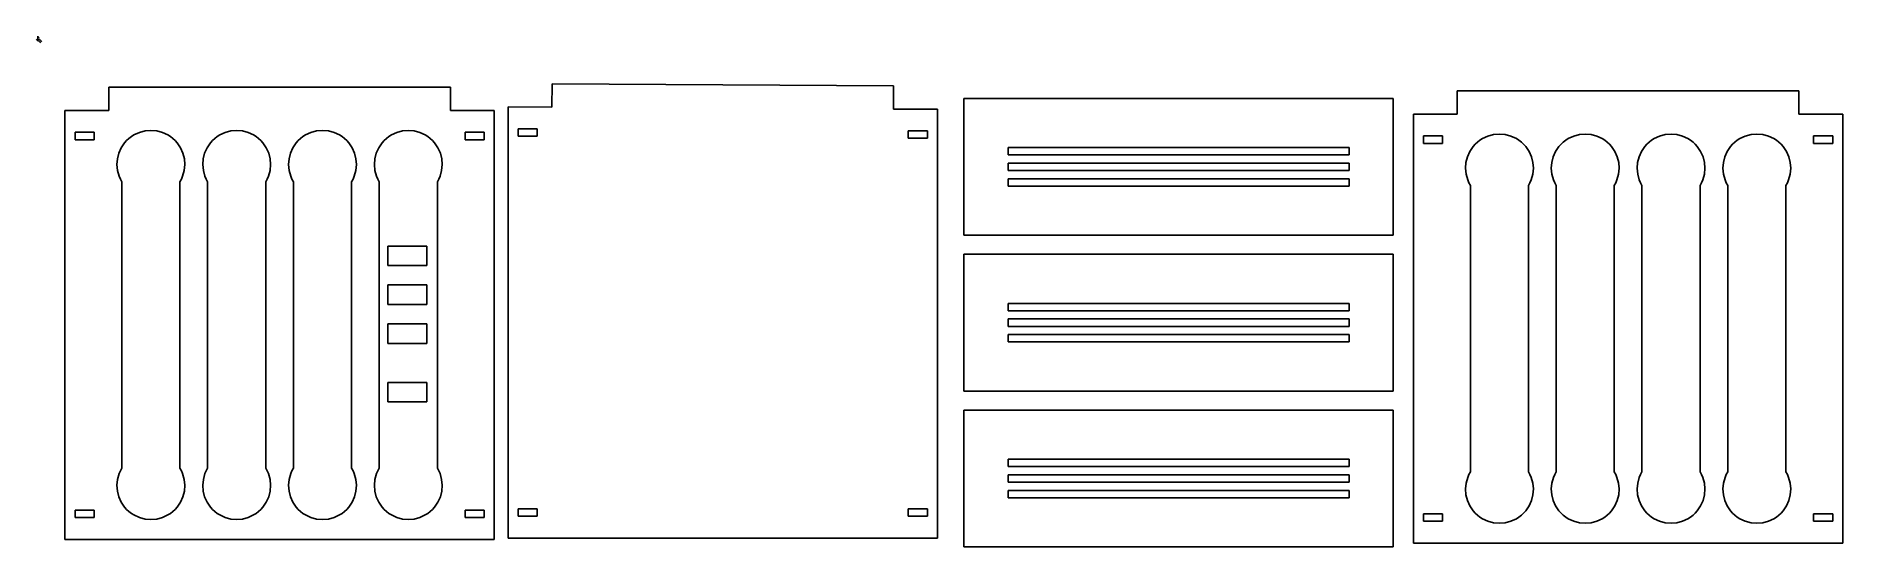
# Model space of a CAD drawing. Extents: x -1 to 987, y 42 to 321.
import ezdxf

# ---------------------------------------------------------------- set-up
doc = ezdxf.new("R2010")
doc.units = 0

msp = doc.modelspace()

# ---------------------------------------------------------------- linework, layer by layer
for p, q in [((38.8687, 280.692), (38.8687, 293.492)), ((38.8687, 293.492), (225.77, 293.492)), ((225.77, 293.492), (225.77, 280.692)), ((281.278349, 282.473447), (281.349949, 295.273247)), ((281.349949, 295.273247), (468.182949, 294.228177)), ((468.182949, 294.228177), (468.183, 281.429)), ((506.584, 287.27), (741.485, 287.27)), ((506.584, 212.368), (506.584, 287.27)), ((741.485, 287.27), (741.485, 212.368)), ((776.463, 278.676), (776.463, 291.476)), ((776.463, 291.476), (963.364, 291.476)), ((963.364, 291.476), (963.364, 278.676)), ((14.8688, 45.7912), (14.8688, 280.692)), ((14.8688, 280.692), (38.8687, 280.692)), ((225.77, 280.692), (249.77, 280.692)), ((249.77, 280.692), (249.77, 45.7912)), ((257.282, 46.5277), (257.278049, 282.6077)), ((257.278049, 282.6077), (281.278349, 282.473447)), ((468.183, 281.429), (492.183, 281.429)), ((492.183, 281.429), (492.183, 46.5277)), ((752.463, 43.7747), (752.463, 278.676)), ((752.463, 278.676), (776.463, 278.676)), ((963.364, 278.676), (987.364, 278.676)), ((987.364, 278.676), (987.364, 43.7747)), ((30.8688, 268.724), (20.4368, 268.724)), ((20.4368, 268.724), (20.4368, 264.692)), ((30.8688, 264.692), (30.8688, 268.724)), ((51.240449, 266.410073), (52.642338, 267.307178)), ((52.642338, 267.307178), (55.607836, 268.68734)), ((55.607836, 268.68734), (58.725541, 269.515437)), ((58.725541, 269.515437), (61.91935, 269.791469)), ((61.91935, 269.791469), (65.113159, 269.515437)), ((65.113159, 269.515437), (68.230864, 268.68734)), ((68.230864, 268.68734), (71.196362, 267.307178)), ((71.196362, 267.307178), (72.598251, 266.410073)), ((98.173849, 266.410073), (99.575738, 267.307178)), ((99.575738, 267.307178), (102.541236, 268.68734)), ((102.541236, 268.68734), (105.658941, 269.515437)), ((105.658941, 269.515437), (108.85275, 269.791469)), ((108.85275, 269.791469), (112.046559, 269.515437)), ((112.046559, 269.515437), (115.164264, 268.68734)), ((115.164264, 268.68734), (118.129762, 267.307178)), ((118.129762, 267.307178), (119.531651, 266.410073)), ((145.106749, 266.410073), (146.508638, 267.307178)), ((146.508638, 267.307178), (149.474136, 268.68734)), ((149.474136, 268.68734), (152.591841, 269.515437)), ((152.591841, 269.515437), (155.78565, 269.791469)), ((155.78565, 269.791469), (158.979459, 269.515437)), ((158.979459, 269.515437), (162.097164, 268.68734)), ((162.097164, 268.68734), (165.062662, 267.307178)), ((165.062662, 267.307178), (166.464551, 266.410073)), ((192.040749, 266.410073), (193.442638, 267.307178)), ((193.442638, 267.307178), (196.408136, 268.68734)), ((196.408136, 268.68734), (199.525841, 269.515437)), ((199.525841, 269.515437), (202.71965, 269.791469)), ((202.71965, 269.791469), (205.913459, 269.515437)), ((205.913459, 269.515437), (209.031164, 268.68734)), ((209.031164, 268.68734), (211.996662, 267.307178)), ((211.996662, 267.307178), (213.398551, 266.410073)), ((244.202, 268.724), (233.77, 268.724)), ((233.77, 268.724), (233.77, 264.692)), ((244.202, 264.692), (244.202, 268.724)), ((273.188, 270.64), (262.756, 270.639831)), ((262.756, 270.639831), (262.756056, 266.607841)), ((273.188056, 266.60801), (273.188, 270.64)), ((486.615, 269.461), (476.183, 269.461)), ((476.183, 269.461), (476.183, 265.429)), ((486.615, 265.429), (486.615, 269.461)), ((793.202136, 266.67034), (796.319841, 267.498437)), ((796.319841, 267.498437), (799.51365, 267.774469)), ((799.51365, 267.774469), (802.707459, 267.498437)), ((802.707459, 267.498437), (805.825164, 266.67034)), ((840.135136, 266.67034), (843.252841, 267.498437)), ((843.252841, 267.498437), (846.44665, 267.774469)), ((846.44665, 267.774469), (849.640459, 267.498437)), ((849.640459, 267.498437), (852.758164, 266.67034)), ((887.068136, 266.67034), (890.185841, 267.498437)), ((890.185841, 267.498437), (893.37965, 267.774469)), ((893.37965, 267.774469), (896.573459, 267.498437)), ((896.573459, 267.498437), (899.691164, 266.67034)), ((934.002136, 266.67034), (937.119841, 267.498437)), ((937.119841, 267.498437), (940.31365, 267.774469)), ((940.31365, 267.774469), (943.507459, 267.498437)), ((943.507459, 267.498437), (946.625164, 266.67034)), ((20.4368, 264.692), (30.8688, 264.692)), ((43.612021, 254.228513), (44.39864, 257.33622)), ((44.39864, 257.33622), (45.71787, 260.279936)), ((45.71787, 260.279936), (47.557458, 262.98455)), ((47.557458, 262.98455), (48.668557, 264.223722)), ((48.668557, 264.223722), (49.905151, 265.374952)), ((49.905151, 265.374952), (51.240449, 266.410073)), ((72.598251, 266.410073), (73.933549, 265.374952)), ((73.933549, 265.374952), (75.170143, 264.223722)), ((75.170143, 264.223722), (76.281242, 262.98455)), ((76.281242, 262.98455), (78.12083, 260.279936)), ((78.12083, 260.279936), (79.44006, 257.33622)), ((79.44006, 257.33622), (80.226679, 254.228513)), ((90.545421, 254.228513), (91.33204, 257.33622)), ((91.33204, 257.33622), (92.65127, 260.279936)), ((92.65127, 260.279936), (94.490858, 262.98455)), ((94.490858, 262.98455), (95.601957, 264.223722)), ((95.601957, 264.223722), (96.838551, 265.374952)), ((96.838551, 265.374952), (98.173849, 266.410073)), ((119.531651, 266.410073), (120.866949, 265.374952)), ((120.866949, 265.374952), (122.103543, 264.223722)), ((122.103543, 264.223722), (123.214642, 262.98455)), ((123.214642, 262.98455), (125.05423, 260.279936)), ((125.05423, 260.279936), (126.37346, 257.33622)), ((126.37346, 257.33622), (127.160079, 254.228513)), ((137.478321, 254.228513), (138.26494, 257.33622)), ((138.26494, 257.33622), (139.58417, 260.279936)), ((139.58417, 260.279936), (141.423758, 262.98455)), ((141.423758, 262.98455), (142.534857, 264.223722)), ((142.534857, 264.223722), (143.771451, 265.374952)), ((143.771451, 265.374952), (145.106749, 266.410073)), ((166.464551, 266.410073), (167.799849, 265.374952)), ((167.799849, 265.374952), (169.036443, 264.223722)), ((169.036443, 264.223722), (170.147542, 262.98455)), ((170.147542, 262.98455), (171.98713, 260.279936)), ((171.98713, 260.279936), (173.30636, 257.33622)), ((173.30636, 257.33622), (174.092979, 254.228513)), ((184.412321, 254.228513), (185.19894, 257.33622)), ((185.19894, 257.33622), (186.51817, 260.279936)), ((186.51817, 260.279936), (188.357758, 262.98455)), ((188.357758, 262.98455), (189.468857, 264.223722)), ((189.468857, 264.223722), (190.705451, 265.374952)), ((190.705451, 265.374952), (192.040749, 266.410073)), ((213.398551, 266.410073), (214.733849, 265.374952)), ((214.733849, 265.374952), (215.970443, 264.223722)), ((215.970443, 264.223722), (217.081542, 262.98455)), ((217.081542, 262.98455), (218.92113, 260.279936)), ((218.92113, 260.279936), (220.24036, 257.33622)), ((220.24036, 257.33622), (221.026979, 254.228513)), ((233.77, 264.692), (244.202, 264.692)), ((262.756056, 266.607841), (273.188056, 266.60801)), ((476.183, 265.429), (486.615, 265.429)), ((717.25, 260.368), (530.819, 260.368)), ((530.819, 260.368), (530.819, 256.336)), ((717.25, 256.336), (717.25, 260.368)), ((768.463, 266.708), (758.031, 266.708)), ((758.031, 266.708), (758.031, 262.676)), ((758.031, 262.676), (768.463, 262.676)), ((768.463, 262.676), (768.463, 266.708)), ((781.99294, 255.31922), (783.31217, 258.262936)), ((783.31217, 258.262936), (785.151758, 260.96755)), ((785.151758, 260.96755), (786.262857, 262.206722)), ((786.262857, 262.206722), (787.499451, 263.357952)), ((787.499451, 263.357952), (788.834749, 264.393073)), ((788.834749, 264.393073), (790.236638, 265.290178)), ((790.236638, 265.290178), (793.202136, 266.67034)), ((805.825164, 266.67034), (808.790662, 265.290178)), ((808.790662, 265.290178), (810.192551, 264.393073)), ((810.192551, 264.393073), (811.527849, 263.357952)), ((811.527849, 263.357952), (812.764443, 262.206722)), ((812.764443, 262.206722), (813.875542, 260.96755)), ((813.875542, 260.96755), (815.71513, 258.262936)), ((815.71513, 258.262936), (817.03436, 255.31922)), ((828.92594, 255.31922), (830.24517, 258.262936)), ((830.24517, 258.262936), (832.084758, 260.96755)), ((832.084758, 260.96755), (833.195857, 262.206722)), ((833.195857, 262.206722), (834.432451, 263.357952)), ((834.432451, 263.357952), (835.767749, 264.393073)), ((835.767749, 264.393073), (837.169638, 265.290178)), ((837.169638, 265.290178), (840.135136, 266.67034)), ((852.758164, 266.67034), (855.723662, 265.290178)), ((855.723662, 265.290178), (857.125551, 264.393073)), ((857.125551, 264.393073), (858.460849, 263.357952)), ((858.460849, 263.357952), (859.697443, 262.206722)), ((859.697443, 262.206722), (860.808542, 260.96755)), ((860.808542, 260.96755), (862.64813, 258.262936)), ((862.64813, 258.262936), (863.96736, 255.31922)), ((875.85894, 255.31922), (877.17817, 258.262936)), ((877.17817, 258.262936), (879.017758, 260.96755)), ((879.017758, 260.96755), (880.128857, 262.206722)), ((880.128857, 262.206722), (881.365451, 263.357952)), ((881.365451, 263.357952), (882.700749, 264.393073)), ((882.700749, 264.393073), (884.102638, 265.290178)), ((884.102638, 265.290178), (887.068136, 266.67034)), ((899.691164, 266.67034), (902.656662, 265.290178)), ((902.656662, 265.290178), (904.058551, 264.393073)), ((904.058551, 264.393073), (905.393849, 263.357952)), ((905.393849, 263.357952), (906.630443, 262.206722)), ((906.630443, 262.206722), (907.741542, 260.96755)), ((907.741542, 260.96755), (909.58113, 258.262936)), ((909.58113, 258.262936), (910.90036, 255.31922)), ((922.79294, 255.31922), (924.11217, 258.262936)), ((924.11217, 258.262936), (925.951758, 260.96755)), ((925.951758, 260.96755), (927.062857, 262.206722)), ((927.062857, 262.206722), (928.299451, 263.357952)), ((928.299451, 263.357952), (929.634749, 264.393073)), ((929.634749, 264.393073), (931.036638, 265.290178)), ((931.036638, 265.290178), (934.002136, 266.67034)), ((946.625164, 266.67034), (949.590662, 265.290178)), ((949.590662, 265.290178), (950.992551, 264.393073)), ((950.992551, 264.393073), (952.327849, 263.357952)), ((952.327849, 263.357952), (953.564443, 262.206722)), ((953.564443, 262.206722), (954.675542, 260.96755)), ((954.675542, 260.96755), (956.51513, 258.262936)), ((956.51513, 258.262936), (957.83436, 255.31922)), ((981.796, 266.708), (971.364, 266.708)), ((971.364, 266.708), (971.364, 262.676)), ((971.364, 262.676), (981.796, 262.676)), ((981.796, 262.676), (981.796, 266.708)), ((43.370266, 251.031927), (43.612021, 254.228513)), ((43.685625, 247.821572), (43.370266, 251.031927)), ((44.570353, 244.672559), (43.685625, 247.821572)), ((80.153075, 247.821572), (79.268347, 244.672559)), ((80.468434, 251.031927), (80.153075, 247.821572)), ((80.226679, 254.228513), (80.468434, 251.031927)), ((90.303666, 251.031927), (90.545421, 254.228513)), ((90.619025, 247.821572), (90.303666, 251.031927)), ((91.503753, 244.672559), (90.619025, 247.821572)), ((127.086475, 247.821572), (126.201747, 244.672559)), ((127.401834, 251.031927), (127.086475, 247.821572)), ((127.160079, 254.228513), (127.401834, 251.031927)), ((137.236566, 251.031927), (137.478321, 254.228513)), ((137.551925, 247.821572), (137.236566, 251.031927)), ((138.436653, 244.672559), (137.551925, 247.821572)), ((174.019375, 247.821572), (173.134647, 244.672559)), ((174.334734, 251.031927), (174.019375, 247.821572)), ((174.092979, 254.228513), (174.334734, 251.031927)), ((184.170566, 251.031927), (184.412321, 254.228513)), ((184.485925, 247.821572), (184.170566, 251.031927)), ((185.370653, 244.672559), (184.485925, 247.821572)), ((220.953375, 247.821572), (220.068647, 244.672559)), ((221.268734, 251.031927), (220.953375, 247.821572)), ((221.026979, 254.228513), (221.268734, 251.031927)), ((530.819, 256.336), (717.25, 256.336)), ((717.25, 251.835), (530.819, 251.835)), ((530.819, 251.835), (530.819, 247.803)), ((530.819, 247.803), (717.25, 247.803)), ((717.25, 247.803), (717.25, 251.835)), ((780.964566, 249.014927), (781.206321, 252.211513)), ((781.279925, 245.804572), (780.964566, 249.014927)), ((781.206321, 252.211513), (781.99294, 255.31922)), ((817.03436, 255.31922), (817.820979, 252.211513)), ((818.062734, 249.014927), (817.747375, 245.804572)), ((817.820979, 252.211513), (818.062734, 249.014927)), ((827.897566, 249.014927), (828.139321, 252.211513)), ((828.212925, 245.804572), (827.897566, 249.014927)), ((828.139321, 252.211513), (828.92594, 255.31922)), ((863.96736, 255.31922), (864.753979, 252.211513)), ((864.995734, 249.014927), (864.680375, 245.804572)), ((864.753979, 252.211513), (864.995734, 249.014927)), ((874.830566, 249.014927), (875.072321, 252.211513)), ((875.145925, 245.804572), (874.830566, 249.014927)), ((875.072321, 252.211513), (875.85894, 255.31922)), ((910.90036, 255.31922), (911.686979, 252.211513)), ((911.928734, 249.014927), (911.613375, 245.804572)), ((911.686979, 252.211513), (911.928734, 249.014927)), ((921.764566, 249.014927), (922.006321, 252.211513)), ((922.079925, 245.804572), (921.764566, 249.014927)), ((922.006321, 252.211513), (922.79294, 255.31922)), ((957.83436, 255.31922), (958.620979, 252.211513)), ((958.862734, 249.014927), (958.547375, 245.804572)), ((958.620979, 252.211513), (958.862734, 249.014927)), ((45.230058, 243.144528), (44.570353, 244.672559)), ((46.0367, 241.66), (45.230058, 243.144528)), ((46.0368, 84.8241), (46.0367, 241.66)), ((78.608642, 243.144528), (77.802, 241.66)), ((77.802, 241.66), (77.8021, 84.8241)), ((79.268347, 244.672559), (78.608642, 243.144528)), ((92.163458, 243.144528), (91.503753, 244.672559)), ((92.9701, 241.66), (92.163458, 243.144528)), ((92.9697, 84.8241), (92.9701, 241.66)), ((124.7354, 241.66), (124.735, 84.8241)), ((125.542042, 243.144528), (124.7354, 241.66)), ((126.201747, 244.672559), (125.542042, 243.144528)), ((139.096358, 243.144528), (138.436653, 244.672559)), ((139.903, 241.66), (139.096358, 243.144528)), ((139.9037, 84.8241), (139.903, 241.66)), ((172.474942, 243.144528), (171.6683, 241.66)), ((171.6683, 241.66), (171.669, 84.8241)), ((173.134647, 244.672559), (172.474942, 243.144528)), ((186.030358, 243.144528), (185.370653, 244.672559)), ((186.837, 241.66), (186.030358, 243.144528)), ((186.8367, 84.8241), (186.837, 241.66)), ((218.6023, 241.66), (218.602, 84.8241)), ((219.408942, 243.144528), (218.6023, 241.66)), ((220.068647, 244.672559), (219.408942, 243.144528)), ((717.25, 243.302), (530.819, 243.302)), ((530.819, 243.302), (530.819, 239.27)), ((530.819, 239.27), (717.25, 239.27)), ((717.25, 239.27), (717.25, 243.302)), ((782.164653, 242.655559), (781.279925, 245.804572)), ((782.824358, 241.127528), (782.164653, 242.655559)), ((783.631, 239.643), (782.824358, 241.127528)), ((783.6307, 82.8076), (783.631, 239.643)), ((815.3963, 239.643), (815.396, 82.8076)), ((816.202942, 241.127528), (815.3963, 239.643)), ((816.862647, 242.655559), (816.202942, 241.127528)), ((817.747375, 245.804572), (816.862647, 242.655559)), ((829.097653, 242.655559), (828.212925, 245.804572)), ((829.757358, 241.127528), (829.097653, 242.655559)), ((830.564, 239.643), (829.757358, 241.127528)), ((830.5637, 82.8076), (830.564, 239.643)), ((862.3293, 239.643), (862.329, 82.8076)), ((863.135942, 241.127528), (862.3293, 239.643)), ((863.795647, 242.655559), (863.135942, 241.127528)), ((864.680375, 245.804572), (863.795647, 242.655559)), ((876.030653, 242.655559), (875.145925, 245.804572)), ((876.690358, 241.127528), (876.030653, 242.655559)), ((877.497, 239.643), (876.690358, 241.127528)), ((877.4977, 82.8076), (877.497, 239.643)), ((910.068942, 241.127528), (909.2623, 239.643)), ((909.2623, 239.643), (909.263, 82.8076)), ((910.728647, 242.655559), (910.068942, 241.127528)), ((911.613375, 245.804572), (910.728647, 242.655559)), ((922.964653, 242.655559), (922.079925, 245.804572)), ((923.624358, 241.127528), (922.964653, 242.655559)), ((924.431, 239.643), (923.624358, 241.127528)), ((924.4307, 82.8076), (924.431, 239.643)), ((956.1963, 239.643), (956.196, 82.8076)), ((957.002942, 241.127528), (956.1963, 239.643)), ((957.662647, 242.655559), (957.002942, 241.127528)), ((958.547375, 245.804572), (957.662647, 242.655559)), ((741.485, 212.368), (506.584, 212.368)), ((191.448, 206.451), (212.781, 206.451)), ((191.448, 195.784), (191.448, 206.451)), ((212.781, 206.451), (212.781, 195.784)), ((506.584, 201.936), (741.485, 201.936)), ((506.584, 127.035), (506.584, 201.936)), ((741.485, 201.936), (741.485, 127.035)), ((212.781, 195.784), (191.448, 195.784)), ((191.448, 185.118), (212.781, 185.118)), ((191.448, 174.451), (191.448, 185.118)), ((212.781, 185.118), (212.781, 174.451)), ((212.781, 174.451), (191.448, 174.451)), ((717.25, 175.035), (530.819, 175.035)), ((530.819, 175.035), (530.819, 171.003)), ((530.819, 171.003), (717.25, 171.003)), ((717.25, 171.003), (717.25, 175.035)), ((191.448, 163.784), (212.781, 163.784)), ((191.448, 153.118), (191.448, 163.784)), ((212.781, 163.784), (212.781, 153.118)), ((717.25, 166.502), (530.819, 166.502)), ((530.819, 166.502), (530.819, 162.47)), ((530.819, 162.47), (717.25, 162.47)), ((717.25, 162.47), (717.25, 166.502)), ((212.781, 153.118), (191.448, 153.118)), ((717.25, 157.968), (530.819, 157.968)), ((530.819, 157.968), (530.819, 153.936)), ((530.819, 153.936), (717.25, 153.936)), ((717.25, 153.936), (717.25, 157.968)), ((191.448, 131.784), (212.781, 131.784)), ((191.448, 121.118), (191.448, 131.784)), ((212.781, 131.784), (212.781, 121.118)), ((212.781, 121.118), (191.448, 121.118)), ((741.485, 127.035), (506.584, 127.035)), ((506.584, 116.603), (741.485, 116.603)), ((506.584, 41.7019), (506.584, 116.603)), ((741.485, 116.603), (741.485, 41.7019)), ((717.25, 89.7019), (530.819, 89.7019)), ((530.819, 89.7019), (530.819, 85.6699)), ((717.25, 85.6699), (717.25, 89.7019)), ((43.685725, 78.662528), (44.570453, 81.811541)), ((44.570453, 81.811541), (45.230158, 83.339572)), ((45.230158, 83.339572), (46.0368, 84.8241)), ((77.8021, 84.8241), (78.608742, 83.339572)), ((78.608742, 83.339572), (79.268447, 81.811541)), ((79.268447, 81.811541), (80.153175, 78.662528)), ((90.618625, 78.662528), (91.503353, 81.811541)), ((91.503353, 81.811541), (92.163058, 83.339572)), ((92.163058, 83.339572), (92.9697, 84.8241)), ((124.735, 84.8241), (125.541642, 83.339572)), ((125.541642, 83.339572), (126.201347, 81.811541)), ((126.201347, 81.811541), (127.086075, 78.662528)), ((137.552625, 78.662528), (138.437353, 81.811541)), ((138.437353, 81.811541), (139.097058, 83.339572)), ((139.097058, 83.339572), (139.9037, 84.8241)), ((171.669, 84.8241), (172.475642, 83.339572)), ((172.475642, 83.339572), (173.135347, 81.811541)), ((173.135347, 81.811541), (174.020075, 78.662528)), ((184.485625, 78.662528), (185.370353, 81.811541)), ((185.370353, 81.811541), (186.030058, 83.339572)), ((186.030058, 83.339572), (186.8367, 84.8241)), ((218.602, 84.8241), (219.408642, 83.339572)), ((219.408642, 83.339572), (220.068347, 81.811541)), ((220.068347, 81.811541), (220.953075, 78.662528)), ((530.819, 85.6699), (717.25, 85.6699)), ((717.25, 81.1685), (530.819, 81.1685)), ((530.819, 81.1685), (530.819, 77.1365)), ((717.25, 77.1365), (717.25, 81.1685)), ((781.279625, 76.646028), (782.164353, 79.795041)), ((782.164353, 79.795041), (782.824058, 81.323072)), ((782.824058, 81.323072), (783.6307, 82.8076)), ((815.396, 82.8076), (816.202642, 81.323072)), ((816.202642, 81.323072), (816.862347, 79.795041)), ((816.862347, 79.795041), (817.747075, 76.646028)), ((828.212625, 76.646028), (829.097353, 79.795041)), ((829.097353, 79.795041), (829.757058, 81.323072)), ((829.757058, 81.323072), (830.5637, 82.8076)), ((862.329, 82.8076), (863.135642, 81.323072)), ((863.135642, 81.323072), (863.795347, 79.795041)), ((863.795347, 79.795041), (864.680075, 76.646028)), ((875.146625, 76.646028), (876.031353, 79.795041)), ((876.031353, 79.795041), (876.691058, 81.323072)), ((876.691058, 81.323072), (877.4977, 82.8076)), ((909.263, 82.8076), (910.069642, 81.323072)), ((910.069642, 81.323072), (910.729347, 79.795041)), ((910.729347, 79.795041), (911.614075, 76.646028)), ((922.079625, 76.646028), (922.964353, 79.795041)), ((922.964353, 79.795041), (923.624058, 81.323072)), ((923.624058, 81.323072), (924.4307, 82.8076)), ((956.196, 82.8076), (957.002642, 81.323072)), ((957.002642, 81.323072), (957.662347, 79.795041)), ((957.662347, 79.795041), (958.547075, 76.646028)), ((43.370366, 75.452173), (43.685725, 78.662528)), ((43.612121, 72.255587), (43.370366, 75.452173)), ((44.39874, 69.14788), (43.612121, 72.255587)), ((80.226779, 72.255587), (79.44016, 69.14788)), ((80.153175, 78.662528), (80.468534, 75.452173)), ((80.468534, 75.452173), (80.226779, 72.255587)), ((90.303266, 75.452173), (90.618625, 78.662528)), ((90.545021, 72.255587), (90.303266, 75.452173)), ((91.33164, 69.14788), (90.545021, 72.255587)), ((127.159679, 72.255587), (126.37306, 69.14788)), ((127.086075, 78.662528), (127.401434, 75.452173)), ((127.401434, 75.452173), (127.159679, 72.255587)), ((137.237266, 75.452173), (137.552625, 78.662528)), ((137.479021, 72.255587), (137.237266, 75.452173)), ((138.26564, 69.14788), (137.479021, 72.255587)), ((174.093679, 72.255587), (173.30706, 69.14788)), ((174.020075, 78.662528), (174.335434, 75.452173)), ((174.335434, 75.452173), (174.093679, 72.255587)), ((184.170266, 75.452173), (184.485625, 78.662528)), ((184.412021, 72.255587), (184.170266, 75.452173)), ((185.19864, 69.14788), (184.412021, 72.255587)), ((221.026679, 72.255587), (220.24006, 69.14788)), ((220.953075, 78.662528), (221.268434, 75.452173)), ((221.268434, 75.452173), (221.026679, 72.255587)), ((530.819, 77.1365), (717.25, 77.1365)), ((717.25, 72.6352), (530.819, 72.6352)), ((530.819, 72.6352), (530.819, 68.6032)), ((717.25, 68.6032), (717.25, 72.6352)), ((780.964266, 73.435673), (781.279625, 76.646028)), ((781.206021, 70.239087), (780.964266, 73.435673)), ((781.99264, 67.13138), (781.206021, 70.239087)), ((817.820679, 70.239087), (817.03406, 67.13138)), ((817.747075, 76.646028), (818.062434, 73.435673)), ((818.062434, 73.435673), (817.820679, 70.239087)), ((827.897266, 73.435673), (828.212625, 76.646028)), ((828.139021, 70.239087), (827.897266, 73.435673)), ((828.92564, 67.13138), (828.139021, 70.239087)), ((864.753679, 70.239087), (863.96706, 67.13138)), ((864.680075, 76.646028), (864.995434, 73.435673)), ((864.995434, 73.435673), (864.753679, 70.239087)), ((874.831266, 73.435673), (875.146625, 76.646028)), ((875.073021, 70.239087), (874.831266, 73.435673)), ((875.85964, 67.13138), (875.073021, 70.239087)), ((911.687679, 70.239087), (910.90106, 67.13138)), ((911.614075, 76.646028), (911.929434, 73.435673)), ((911.929434, 73.435673), (911.687679, 70.239087)), ((921.764266, 73.435673), (922.079625, 76.646028)), ((922.006021, 70.239087), (921.764266, 73.435673)), ((922.79264, 67.13138), (922.006021, 70.239087)), ((958.620679, 70.239087), (957.83406, 67.13138)), ((958.547075, 76.646028), (958.862434, 73.435673)), ((958.862434, 73.435673), (958.620679, 70.239087)), ((30.8688, 61.7912), (20.4368, 61.7912)), ((20.4368, 61.7912), (20.4368, 57.7592)), ((30.8688, 57.7592), (30.8688, 61.7912)), ((45.71797, 66.204164), (44.39874, 69.14788)), ((47.557558, 63.49955), (45.71797, 66.204164)), ((48.668657, 62.260378), (47.557558, 63.49955)), ((49.905251, 61.109148), (48.668657, 62.260378)), ((51.240549, 60.074027), (49.905251, 61.109148)), ((52.642438, 59.176922), (51.240549, 60.074027)), ((72.598351, 60.074027), (71.196462, 59.176922)), ((73.933649, 61.109148), (72.598351, 60.074027)), ((75.170243, 62.260378), (73.933649, 61.109148)), ((76.281342, 63.49955), (75.170243, 62.260378)), ((78.12093, 66.204164), (76.281342, 63.49955)), ((79.44016, 69.14788), (78.12093, 66.204164)), ((92.65087, 66.204164), (91.33164, 69.14788)), ((94.490458, 63.49955), (92.65087, 66.204164)), ((95.601557, 62.260378), (94.490458, 63.49955)), ((96.838151, 61.109148), (95.601557, 62.260378)), ((98.173449, 60.074027), (96.838151, 61.109148)), ((99.575338, 59.176922), (98.173449, 60.074027)), ((119.531251, 60.074027), (118.129362, 59.176922)), ((120.866549, 61.109148), (119.531251, 60.074027)), ((122.103143, 62.260378), (120.866549, 61.109148)), ((123.214242, 63.49955), (122.103143, 62.260378)), ((125.05383, 66.204164), (123.214242, 63.49955)), ((126.37306, 69.14788), (125.05383, 66.204164)), ((139.58487, 66.204164), (138.26564, 69.14788)), ((141.424458, 63.49955), (139.58487, 66.204164)), ((142.535557, 62.260378), (141.424458, 63.49955)), ((143.772151, 61.109148), (142.535557, 62.260378)), ((145.107449, 60.074027), (143.772151, 61.109148)), ((146.509338, 59.176922), (145.107449, 60.074027)), ((166.465251, 60.074027), (165.063362, 59.176922)), ((167.800549, 61.109148), (166.465251, 60.074027)), ((169.037143, 62.260378), (167.800549, 61.109148)), ((170.148242, 63.49955), (169.037143, 62.260378)), ((171.98783, 66.204164), (170.148242, 63.49955)), ((173.30706, 69.14788), (171.98783, 66.204164)), ((186.51787, 66.204164), (185.19864, 69.14788)), ((188.357458, 63.49955), (186.51787, 66.204164)), ((189.468557, 62.260378), (188.357458, 63.49955)), ((190.705151, 61.109148), (189.468557, 62.260378)), ((192.040449, 60.074027), (190.705151, 61.109148)), ((193.442338, 59.176922), (192.040449, 60.074027)), ((213.398251, 60.074027), (211.996362, 59.176922)), ((214.733549, 61.109148), (213.398251, 60.074027)), ((215.970143, 62.260378), (214.733549, 61.109148)), ((217.081242, 63.49955), (215.970143, 62.260378)), ((218.92083, 66.204164), (217.081242, 63.49955)), ((220.24006, 69.14788), (218.92083, 66.204164)), ((244.202, 61.7912), (233.77, 61.7912)), ((233.77, 61.7912), (233.77, 57.7592)), ((244.202, 57.7592), (244.202, 61.7912)), ((273.282, 62.528), (262.85, 62.528)), ((262.85, 62.528), (262.85, 58.496)), ((273.282, 58.496), (273.282, 62.528)), ((486.615, 62.5277), (476.183, 62.5277)), ((476.183, 62.5277), (476.183, 58.4957)), ((486.615, 58.4957), (486.615, 62.5277)), ((530.819, 68.6032), (717.25, 68.6032)), ((768.463, 59.7747), (758.031, 59.7747)), ((758.031, 59.7747), (758.031, 55.7427)), ((768.463, 55.7427), (768.463, 59.7747)), ((783.31187, 64.187664), (781.99264, 67.13138)), ((785.151458, 61.48305), (783.31187, 64.187664)), ((786.262557, 60.243878), (785.151458, 61.48305)), ((787.499151, 59.092648), (786.262557, 60.243878)), ((812.764143, 60.243878), (811.527549, 59.092648)), ((813.875242, 61.48305), (812.764143, 60.243878)), ((815.71483, 64.187664), (813.875242, 61.48305)), ((817.03406, 67.13138), (815.71483, 64.187664)), ((830.24487, 64.187664), (828.92564, 67.13138)), ((832.084458, 61.48305), (830.24487, 64.187664)), ((833.195557, 60.243878), (832.084458, 61.48305)), ((834.432151, 59.092648), (833.195557, 60.243878)), ((859.697143, 60.243878), (858.460549, 59.092648)), ((860.808242, 61.48305), (859.697143, 60.243878)), ((862.64783, 64.187664), (860.808242, 61.48305)), ((863.96706, 67.13138), (862.64783, 64.187664)), ((877.17887, 64.187664), (875.85964, 67.13138)), ((879.018458, 61.48305), (877.17887, 64.187664)), ((880.129557, 60.243878), (879.018458, 61.48305)), ((881.366151, 59.092648), (880.129557, 60.243878)), ((906.631143, 60.243878), (905.394549, 59.092648)), ((907.742242, 61.48305), (906.631143, 60.243878)), ((909.58183, 64.187664), (907.742242, 61.48305)), ((910.90106, 67.13138), (909.58183, 64.187664)), ((924.11187, 64.187664), (922.79264, 67.13138)), ((925.951458, 61.48305), (924.11187, 64.187664)), ((927.062557, 60.243878), (925.951458, 61.48305)), ((928.299151, 59.092648), (927.062557, 60.243878)), ((953.564143, 60.243878), (952.327549, 59.092648)), ((954.675242, 61.48305), (953.564143, 60.243878)), ((956.51483, 64.187664), (954.675242, 61.48305)), ((957.83406, 67.13138), (956.51483, 64.187664)), ((981.796, 59.7747), (971.364, 59.7747)), ((971.364, 59.7747), (971.364, 55.7427)), ((981.796, 55.7427), (981.796, 59.7747)), ((20.4368, 57.7592), (30.8688, 57.7592)), ((55.607936, 57.79676), (52.642438, 59.176922)), ((58.725641, 56.968663), (55.607936, 57.79676)), ((61.91945, 56.692631), (58.725641, 56.968663)), ((65.113259, 56.968663), (61.91945, 56.692631)), ((68.230964, 57.79676), (65.113259, 56.968663)), ((71.196462, 59.176922), (68.230964, 57.79676)), ((102.540836, 57.79676), (99.575338, 59.176922)), ((105.658541, 56.968663), (102.540836, 57.79676)), ((108.85235, 56.692631), (105.658541, 56.968663)), ((112.046159, 56.968663), (108.85235, 56.692631)), ((115.163864, 57.79676), (112.046159, 56.968663)), ((118.129362, 59.176922), (115.163864, 57.79676)), ((149.474836, 57.79676), (146.509338, 59.176922)), ((152.592541, 56.968663), (149.474836, 57.79676)), ((155.78635, 56.692631), (152.592541, 56.968663)), ((158.980159, 56.968663), (155.78635, 56.692631)), ((162.097864, 57.79676), (158.980159, 56.968663)), ((165.063362, 59.176922), (162.097864, 57.79676)), ((196.407836, 57.79676), (193.442338, 59.176922)), ((199.525541, 56.968663), (196.407836, 57.79676)), ((202.71935, 56.692631), (199.525541, 56.968663)), ((205.913159, 56.968663), (202.71935, 56.692631)), ((209.030864, 57.79676), (205.913159, 56.968663)), ((211.996362, 59.176922), (209.030864, 57.79676)), ((233.77, 57.7592), (244.202, 57.7592)), ((262.85, 58.496), (273.282, 58.496)), ((476.183, 58.4957), (486.615, 58.4957)), ((758.031, 55.7427), (768.463, 55.7427)), ((788.834449, 58.057527), (787.499151, 59.092648)), ((790.236338, 57.160422), (788.834449, 58.057527)), ((793.201836, 55.78026), (790.236338, 57.160422)), ((796.319541, 54.952163), (793.201836, 55.78026)), ((799.51335, 54.676131), (796.319541, 54.952163)), ((802.707159, 54.952163), (799.51335, 54.676131)), ((805.824864, 55.78026), (802.707159, 54.952163)), ((808.790362, 57.160422), (805.824864, 55.78026)), ((810.192251, 58.057527), (808.790362, 57.160422)), ((811.527549, 59.092648), (810.192251, 58.057527)), ((835.767449, 58.057527), (834.432151, 59.092648)), ((837.169338, 57.160422), (835.767449, 58.057527)), ((840.134836, 55.78026), (837.169338, 57.160422)), ((843.252541, 54.952163), (840.134836, 55.78026)), ((846.44635, 54.676131), (843.252541, 54.952163)), ((849.640159, 54.952163), (846.44635, 54.676131)), ((852.757864, 55.78026), (849.640159, 54.952163)), ((855.723362, 57.160422), (852.757864, 55.78026)), ((857.125251, 58.057527), (855.723362, 57.160422)), ((858.460549, 59.092648), (857.125251, 58.057527)), ((882.701449, 58.057527), (881.366151, 59.092648)), ((884.103338, 57.160422), (882.701449, 58.057527)), ((887.068836, 55.78026), (884.103338, 57.160422)), ((890.186541, 54.952163), (887.068836, 55.78026)), ((893.38035, 54.676131), (890.186541, 54.952163)), ((896.574159, 54.952163), (893.38035, 54.676131)), ((899.691864, 55.78026), (896.574159, 54.952163)), ((902.657362, 57.160422), (899.691864, 55.78026)), ((904.059251, 58.057527), (902.657362, 57.160422)), ((905.394549, 59.092648), (904.059251, 58.057527)), ((929.634449, 58.057527), (928.299151, 59.092648)), ((931.036338, 57.160422), (929.634449, 58.057527)), ((934.001836, 55.78026), (931.036338, 57.160422)), ((937.119541, 54.952163), (934.001836, 55.78026)), ((940.31335, 54.676131), (937.119541, 54.952163)), ((943.507159, 54.952163), (940.31335, 54.676131)), ((946.624864, 55.78026), (943.507159, 54.952163)), ((949.590362, 57.160422), (946.624864, 55.78026)), ((950.992251, 58.057527), (949.590362, 57.160422)), ((952.327549, 59.092648), (950.992251, 58.057527)), ((971.364, 55.7427), (981.796, 55.7427)), ((249.77, 45.7912), (14.8688, 45.7912)), ((492.183, 46.5277), (257.282, 46.5277)), ((741.485, 41.7019), (506.584, 41.7019)), ((987.364, 43.7747), (752.463, 43.7747))]:
    msp.add_line(p, q)
at = {"layer": 'Layer 1'}
for p, q in [((0.846666, 320.847), (-0.846666, 319.153)), ((0, 321.411), (0, 318.589)), ((1.12889, 320), (0, 318.87111)), ((1.69333, 319.436), (0.56444, 318.30711)), ((2.25778, 318.871), (1.12889, 317.74211))]:
    msp.add_line(p, q, dxfattribs=at)

doc.saveas('drawing.dxf')
